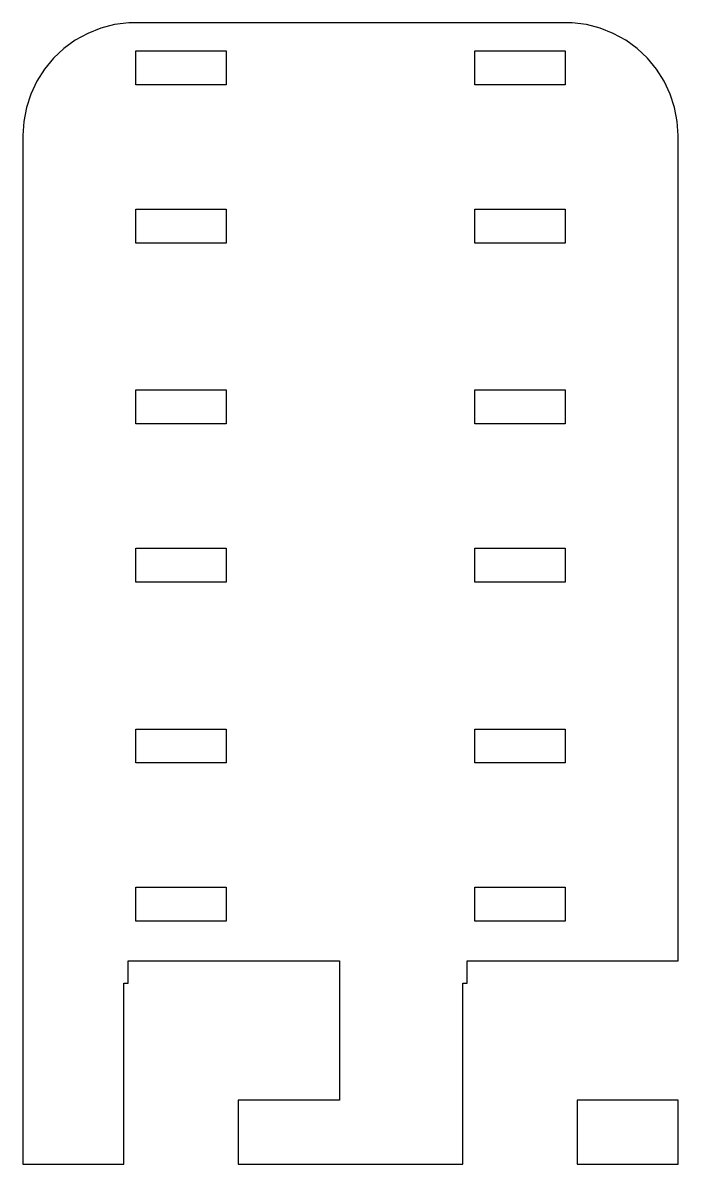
# Model space of a CAD drawing. Header units: metres. Extents: x -14.5 to 14.5, y 0 to 50.5.
import ezdxf

# ---------------------------------------------------------------- set-up
doc = ezdxf.new("R2010")
doc.units = ezdxf.units.M

msp = doc.modelspace()

# ---------------------------------------------------------------- linework, layer by layer
for p, q in [((-9.81395, 50.4901), (-10.4369, 50.4114)), ((9.81395, 50.4901), (-9.81395, 50.4901)), ((10.4369, 50.4114), (9.81395, 50.4901)), ((-11.6289, 50.0241), (-12.1791, 49.7216)), ((-11.0451, 50.2553), (-11.6289, 50.0241)), ((-10.4369, 50.4114), (-11.0451, 50.2553)), ((11.0451, 50.2553), (10.4369, 50.4114)), ((11.6289, 50.0241), (11.0451, 50.2553)), ((12.1791, 49.7216), (11.6289, 50.0241)), ((-12.1791, 49.7216), (-12.6871, 49.3526)), ((12.6871, 49.3526), (12.1791, 49.7216)), ((-12.6871, 49.3526), (-13.1448, 48.9227)), ((-9.5, 47.75), (-9.5, 49.25)), ((-9.5, 49.25), (-5.5, 49.25)), ((-5.5, 49.25), (-5.5, 47.75)), ((5.5, 47.75), (5.5, 49.25)), ((5.5, 49.25), (9.5, 49.25)), ((9.5, 49.25), (9.5, 47.75)), ((13.1448, 48.9227), (12.6871, 49.3526)), ((-13.1448, 48.9227), (-13.5451, 48.4389)), ((13.5451, 48.4389), (13.1448, 48.9227)), ((-13.5451, 48.4389), (-13.8815, 47.9088)), ((13.8815, 47.9088), (13.5451, 48.4389)), ((-13.8815, 47.9088), (-14.1489, 47.3406)), ((-5.5, 47.75), (-9.5, 47.75)), ((9.5, 47.75), (5.5, 47.75)), ((14.1489, 47.3406), (13.8815, 47.9088)), ((-14.1489, 47.3406), (-14.3429, 46.7434)), ((14.3429, 46.7434), (14.1489, 47.3406)), ((-14.3429, 46.7434), (-14.4606, 46.1267)), ((14.4606, 46.1267), (14.3429, 46.7434)), ((-14.4606, 46.1267), (-14.5, 45.5)), ((14.5, 45.5), (14.4606, 46.1267)), ((-14.5, 45.5), (-14.5, 0)), ((14.5, 9), (14.5, 45.5)), ((-9.5, 40.75), (-9.5, 42.25)), ((-9.5, 42.25), (-5.5, 42.25)), ((-5.5, 42.25), (-5.5, 40.75)), ((5.5, 40.75), (5.5, 42.25)), ((5.5, 42.25), (9.5, 42.25)), ((9.5, 42.25), (9.5, 40.75)), ((-5.5, 40.75), (-9.5, 40.75)), ((9.5, 40.75), (5.5, 40.75)), ((-9.5, 32.75), (-9.5, 34.25)), ((-9.5, 34.25), (-5.5, 34.25)), ((-5.5, 34.25), (-5.5, 32.75)), ((5.5, 32.75), (5.5, 34.25)), ((5.5, 34.25), (9.5, 34.25)), ((9.5, 34.25), (9.5, 32.75)), ((-5.5, 32.75), (-9.5, 32.75)), ((9.5, 32.75), (5.5, 32.75)), ((-9.5, 25.75), (-9.5, 27.25)), ((-9.5, 27.25), (-5.5, 27.25)), ((-5.5, 27.25), (-5.5, 25.75)), ((5.5, 25.75), (5.5, 27.25)), ((5.5, 27.25), (9.5, 27.25)), ((9.5, 27.25), (9.5, 25.75)), ((-5.5, 25.75), (-9.5, 25.75)), ((9.5, 25.75), (5.5, 25.75)), ((-9.5, 17.75), (-9.5, 19.25)), ((-9.5, 19.25), (-5.5, 19.25)), ((-5.5, 19.25), (-5.5, 17.75)), ((5.5, 17.75), (5.5, 19.25)), ((5.5, 19.25), (9.5, 19.25)), ((9.5, 19.25), (9.5, 17.75)), ((-5.5, 17.75), (-9.5, 17.75)), ((9.5, 17.75), (5.5, 17.75)), ((-9.5, 10.75), (-9.5, 12.25)), ((-9.5, 12.25), (-5.5, 12.25)), ((-5.5, 12.25), (-5.5, 10.75)), ((5.5, 10.75), (5.5, 12.25)), ((5.5, 12.25), (9.5, 12.25)), ((9.5, 12.25), (9.5, 10.75)), ((-5.5, 10.75), (-9.5, 10.75)), ((9.5, 10.75), (5.5, 10.75)), ((-9.83968, 8), (-9.83968, 9)), ((-9.83968, 9), (-0.48093, 9)), ((-0.48093, 9), (-0.48093, 2.82999)), ((5.16031, 8), (5.16031, 9)), ((5.16031, 9), (14.5, 9)), ((-10.0307, 8), (-9.83968, 8)), ((-10.0307, 0), (-10.0307, 8)), ((4.96927, 0), (4.96927, 8)), ((4.96927, 8), (5.16031, 8)), ((-0.48093, 2.82999), (-4.96927, 2.82999)), ((-4.96927, 2.82999), (-4.96927, 0)), ((14.5, 2.82999), (10.0307, 2.82999)), ((10.0307, 2.82999), (10.0307, 0)), ((14.5, 0), (14.5, 2.82999)), ((-14.5, 0), (-10.0307, 0)), ((-4.96927, 0), (4.96927, 0)), ((10.0307, 0), (14.5, 0))]:
    msp.add_line(p, q)

doc.saveas('drawing.dxf')
